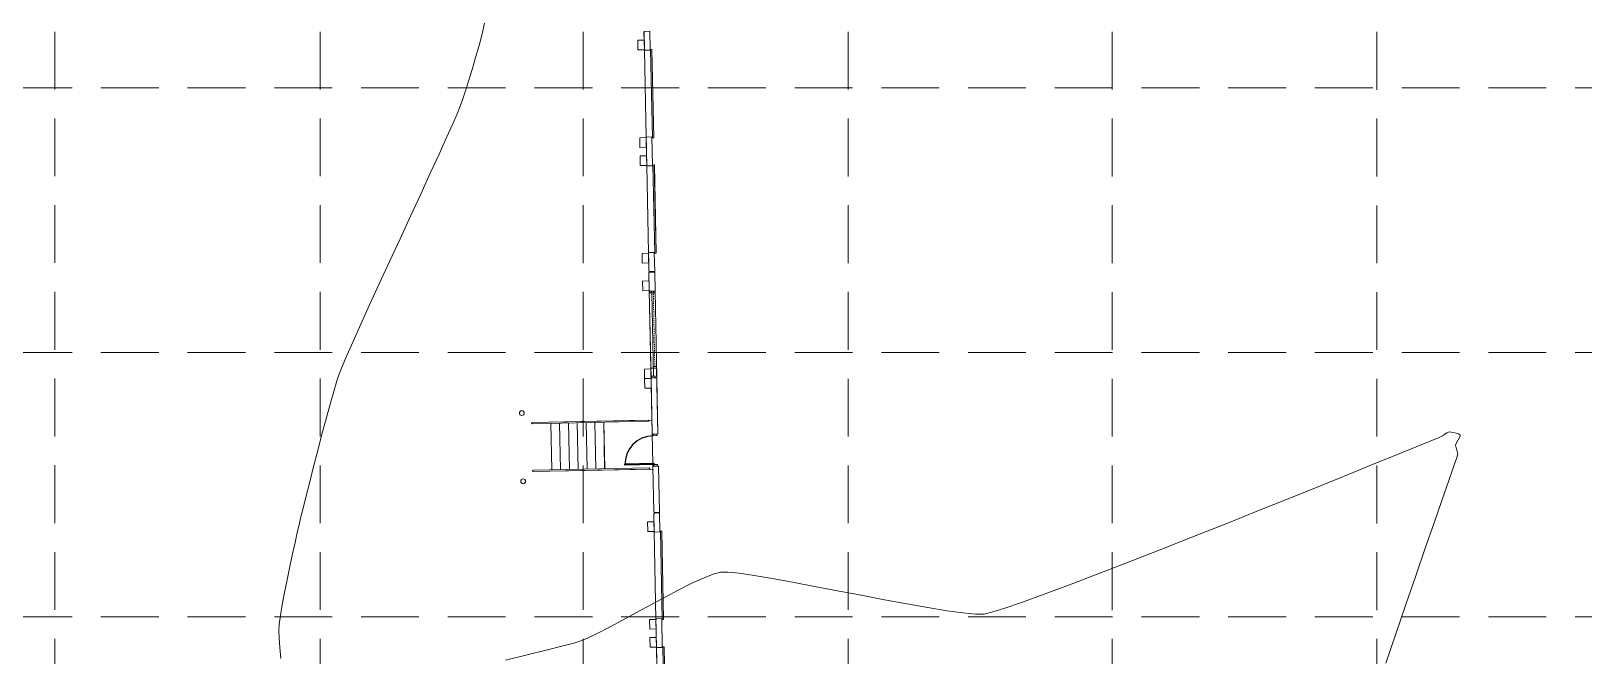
# Model space of a CAD drawing. Extents: x 2140663 to 2528301, y 336313 to 7007653.
# Drawn here: x 2527473.7 to 2527634.9, y 7006522.2 to 7006587.1 of the extents above; entities that cross this region are included whole.
import ezdxf

# ---------------------------------------------------------------- set-up
doc = ezdxf.new("R2010")
doc.units = 0
doc.header["$MEASUREMENT"] = 0
doc.linetypes.add('HIDDEN', pattern=[0.375, 0.25, -0.125])
doc.linetypes.add('xdrc002ar$0$HIDDEN2', pattern=[0.1875, 0.125, -0.0625])
for name, color, linetype in [('1 EXISTING CONTOURS', 43, 'Continuous'), ('GRID', 254, 'HIDDEN'), ('xdrc002ar$0$BASE1$0$ADO', 8, 'Continuous'), ('xdrc002ar$0$BASE1$0$AFL', 1, 'Continuous'), ('xdrc002ar$0$BASE1$0$AFLHR', 7, 'Continuous'), ('xdrc002ar$0$BASE1$0$AFLST', 1, 'Continuous'), ('xdrc002ar$0$BASE1$0$awa', 7, 'Continuous'), ('xdrc002ar$0$WINDOWS', 8, 'Continuous'), ('xdrc002ar$0$XR3$0$BASE1$0$ADO', 3, 'Continuous'), ('xdrc002ar$0$XR3$0$BASE1$0$AFL', 1, 'Continuous'), ('xdrc002ar$0$XR3$0$BASE1$0$AFLHR', 2, 'Continuous'), ('xdrc002ar$0$XR3$0$BASE1$0$AFLST', 2, 'Continuous'), ('xdrc002ar$0$XR3$0$BASE1$0$awa', 4, 'Continuous'), ('xdrc002ar$0$XR3$0$WINDOWS', 2, 'Continuous')]:
    doc.layers.add(name, color=color, linetype=linetype)

# ---------------------------------------------------------------- blocks, each defined once
blk = doc.blocks.new('xdrc002ar$0$XR3$0$A$C228123AE')
at = {"layer": 'xdrc002ar$0$XR3$0$BASE1$0$ADO', "lineweight": 0}
for points in [[(22.61683327611536, 15.75429074559361), (22.61683327611536, 17.50429074559361), (132.6168332761154, 17.50429074559361), (132.6168332761154, 15.75429074559361)], [(166.6168332761154, 15.75429074559361), (166.6168332761154, 17.50429074559361), (276.6168332761154, 17.50429074559361), (276.6168332761154, 15.75429074559361)]]:
    blk.add_lwpolyline(points, close=True, dxfattribs=at)
at = {"layer": 'xdrc002ar$0$XR3$0$BASE1$0$AFL', "lineweight": 0}
for p, q in [((22.86683327844366, 8.004440076649189), (132.3668332770467, 8.004440076649189)), ((166.866833277978, 8.004440076649189), (276.366833276581, 8.004440076649189))]:
    blk.add_line(p, q, dxfattribs=at)
for points in [[(10.86683327844366, 8.004440078511834), (10.86683327844366, 0.004440078511834145), (22.86683327844366, 0.004440078511834145), (22.86683327844366, 8.004440078511834)], [(132.3668332770467, 8.004440078511834), (132.3668332770467, 0.004440078511834145), (144.3668332770467, 0.004440078511834145), (144.3668332770467, 8.004440078511834)], [(154.866833277978, 8.004440077580512), (154.866833277978, 0.00444007758051157), (166.866833277978, 0.00444007758051157), (166.866833277978, 8.004440077580512)], [(276.366833276581, 8.004440077580512), (276.366833276581, 0.00444007758051157), (288.366833276581, 0.00444007758051157), (288.366833276581, 8.004440077580512)]]:
    blk.add_lwpolyline(points, close=True, dxfattribs=at)
at = {"layer": 'xdrc002ar$0$XR3$0$BASE1$0$awa', "lineweight": 0}
for p, q in [((-0.008166723418980837, 15.25444007758051), (23.61683327611536, 15.25444007664919)), ((-0.008166723418980837, 15.25444007758051), (-0.008166723418980837, 8.754440076649189)), ((0.7418332765810192, 8.004440076649189), (-0.008166723418980837, 8.754440076649189)), ((0.7418332765810192, 8.004440076649189), (22.86683327658102, 8.004440076649189)), ((23.61683327658102, 8.754440076649189), (22.86683327658102, 8.004440076649189)), ((23.61683327658102, 8.754440076649189), (23.61683327611536, 15.25444007664919)), ((131.6168332770467, 8.754440078511834), (131.616833276581, 15.25444007851183)), ((131.6168332761154, 15.25444007758051), (167.6168332756497, 15.25444007571787)), ((131.6168332770467, 8.754440078511834), (132.3668332770467, 8.004440078511834)), ((132.3668332770467, 8.004440078511834), (166.866833277978, 8.004440076649189)), ((166.866833276581, 8.004440076649189), (167.616833276581, 8.754440076649189)), ((167.616833276581, 8.754440076649189), (167.6168332756497, 15.25444007851183)), ((275.616833276581, 8.754440077580512), (275.6168332756497, 15.25444007758051)), ((275.6168332761154, 15.25444007664919), (299.241833276581, 15.25444007758051)), ((276.366833276581, 8.004440077580512), (275.616833276581, 8.754440077580512)), ((276.366833276581, 8.004440077580512), (298.491833276581, 8.004440077580512)), ((299.241833276581, 8.754440077580512), (298.491833276581, 8.004440077580512)), ((299.241833276581, 15.25444007758051), (299.241833276581, 8.754440077580512))]:
    blk.add_line(p, q, dxfattribs=at)
blk = doc.blocks.new('xdrc002ar$0$XR3$0$BASE1$0$36D')
at = {"layer": 'xdrc002ar$0$XR3$0$BASE1$0$ADO'}
blk.add_lwpolyline([(-1.75, 1.000444171950221e-11), (0, 1.000444171950221e-11), (0, -35.99999999999), (-1.75, -35.99999999999)], close=True, dxfattribs=at)
blk.add_arc((0, 1.000444171950221e-11), 36, 180, 270, dxfattribs=at)
blk = doc.blocks.new('xdrc002ar$0$XR3$0$A$C78C46FB7')
at = {"layer": 'xdrc002ar$0$XR3$0$WINDOWS', "linetype": 'Continuous', "lineweight": 0}
for p, q in [((-9.313225746154785e-10, 6.5), (1.999999999068677, 6.499999997206032)), ((-5.587935447692871e-09, 2), (1.999999994412065, 1.999999997206032)), ((1.999999994412065, 1.999999998137355), (1.999999999068677, 6.499999997206032)), ((1.999999997671694, 4.250759867951274), (105.9999999818392, 4.250759805552661)), ((107.9999999795109, 6.5), (105.9999999795109, 6.499999997206032)), ((105.9999999841675, 1.999999998137355), (105.9999999795109, 6.499999997206032)), ((107.9999999841675, 2), (105.9999999841675, 1.999999997206032))]:
    blk.add_line(p, q, dxfattribs=at)
blk = doc.blocks.new('xdrc002ar$0$BASE1$0$36D')
at = {"layer": 'xdrc002ar$0$BASE1$0$ADO'}
blk.add_lwpolyline([(-1.75, 1.000444171950221e-11), (0, 1.000444171950221e-11), (0, -35.99999999999), (-1.75, -35.99999999999)], close=True, dxfattribs=at)
blk.add_arc((0, 1.000444171950221e-11), 36, 180, 270, dxfattribs=at)

msp = doc.modelspace()

# ---------------------------------------------------------------- linework, layer by layer
at = {"layer": '1 EXISTING CONTOURS', "color": 43, "lineweight": 0, "extrusion": (0.9750684630258741, -0.2219042415375604, 0), "elevation": 909714.2037682491}
msp.add_lwpolyline([(7392770.440717712, 604.0000000000003), (7392769.307702375, 604.0000000000003)], dxfattribs=at)
at = {"layer": '1 EXISTING CONTOURS', "color": 43, "lineweight": 0, "extrusion": (0.9682475121374287, -0.2499935103951302, 0), "elevation": 695664.2111487212}
msp.add_lwpolyline([(7415973.926246688, 604.0000000000007), (7415972.683691008, 604.0000000000007)], dxfattribs=at)
at = {"layer": '1 EXISTING CONTOURS', "color": 43, "lineweight": 0, "extrusion": (0.9629533547598985, -0.2696680117415803, 0), "elevation": 544432.0444190477}
msp.add_lwpolyline([(7428606.416343115, 604), (7428605.117068539, 604)], dxfattribs=at)
at = {"layer": '1 EXISTING CONTOURS', "color": 43, "lineweight": 0, "extrusion": (0.9550243608792033, -0.2965273513982639, 0), "elevation": 336199.1436000762}
msp.add_lwpolyline([(7440936.16406517, 604.0000000000007), (7440934.911389408, 604.0000000000007)], dxfattribs=at)
at = {"layer": '1 EXISTING CONTOURS', "color": 43, "lineweight": 0, "elevation": 604}
for points in [[(2527519.835545314, 7006584.31172081), (2527519.4648986, 7006583.062835191)], [(2527519.093445974, 7006581.866499322), (2527518.740655449, 7006580.773007759)], [(2527518.740655449, 7006580.773007759), (2527518.425995035, 7006579.832655055)], [(2527517.916863556, 7006578.4744535), (2527517.45744095, 7006577.424008625)], [(2527516.033941049, 7006574.27775973), (2527515.128566536, 7006572.303020049)], [(2527515.128566536, 7006572.303020049), (2527514.133244169, 7006570.141246437)], [(2527510.901103858, 7006563.139043712), (2527509.839503987, 7006560.834456069)], [(2527506.454709433, 7006553.37769633), (2527505.970668982, 7006552.256564949)], [(2527505.101855896, 7006549.661598799), (2527504.726013987, 7006548.334077223)], [(2527504.31507154, 7006546.832770441), (2527503.883539433, 7006545.218069704)], [(2527503.883539433, 7006545.218069704), (2527503.445928545, 7006543.550366263)], [(2527617.440920935, 7006543.912602334), (2527618.909201229, 7006544.513408757)], [(2527620.646837685, 7006545.370298819), (2527620.855888874, 7006545.475847796)], [(2527621.096018346, 7006545.454270793), (2527621.474301224, 7006545.372351117)], [(2527621.835614808, 7006545.257766682), (2527622.024836398, 7006545.138195407)], [(2527613.163787012, 7006542.170182333), (2527615.504644394, 7006543.122618425)], [(2527615.504644394, 7006543.122618425), (2527617.440920935, 7006543.912602334)], [(2527621.713707156, 7006543.462895934), (2527621.774194568, 7006543.177712241)], [(2527610.481764195, 7006541.082019367), (2527613.163787012, 7006542.170182333)], [(2527620.111480196, 7006538.361614073), (2527619.29869251, 7006536.02500874)], [(2527501.674573132, 7006536.530502294), (2527501.505218004, 7006535.812998907)], [(2527590.776415925, 7006533.199394348), (2527594.173707814, 7006534.540687132)], [(2527584.353474786, 7006530.697584896), (2527587.481866446, 7006531.909451834)], [(2527544.491382875, 7006530.700680598), (2527545.259362322, 7006530.90456191)], [(2527545.259362322, 7006530.90456191), (2527546.006168267, 7006530.911208289)], [(2527538.003445851, 7006527.520842063), (2527539.493382811, 7006528.323158492)], [(2527562.263794243, 7006528.045118057), (2527564.593512402, 7006527.612866403)], [(2527499.568686858, 7006526.404976163), (2527499.444357942, 7006525.489699629)], [(2527535.072564673, 7006525.922274749), (2527536.513767563, 7006526.708376595)], [(2527536.513767563, 7006526.708376595), (2527538.003445851, 7006527.520842063)], [(2527568.726844908, 7006526.912375512), (2527570.398741602, 7006526.682925248)], [(2527616.371245272, 7006527.555578188), (2527615.329063477, 7006524.508100518)], [(2527499.444357942, 7006525.489699629), (2527499.401162914, 7006524.842506408)], [(2527499.428172321, 7006524.080877176), (2527499.501825109, 7006523.088062235)], [(2527530.756841583, 7006523.771756842), (2527531.521975635, 7006524.087277574)], [(2527531.521975635, 7006524.087277574), (2527532.528451984, 7006524.575212578)]]:
    msp.add_lwpolyline(points, dxfattribs=at)
at = {"layer": '1 EXISTING CONTOURS', "color": 43, "lineweight": 0, "extrusion": (0.944201208083351, -0.3293692132758326, 0), "elevation": 78734.26404153043}
msp.add_lwpolyline([(7448107.898035505, 604.0000000000007), (7448107.11756702, 604.0000000000007)], dxfattribs=at)
at = {"layer": '1 EXISTING CONTOURS', "color": 43, "lineweight": 0, "extrusion": (0.9266364119273528, -0.3759587212585997, 0), "elevation": -292094.1500890255}
msp.add_lwpolyline([(7442793.811907622, 604.0000000000007), (7442793.141437238, 604.0000000000007)], dxfattribs=at)
at = {"layer": '1 EXISTING CONTOURS', "color": 43, "lineweight": 0, "extrusion": (0.9122001584622448, -0.4097448851437385, 0), "elevation": -565307.4366573994}
msp.add_lwpolyline([(7427038.386756589, 604), (7427036.831094381, 604)], dxfattribs=at)
at = {"layer": '1 EXISTING CONTOURS', "color": 43, "lineweight": 0, "extrusion": (0.91016857847074, -0.4142380460128607, 0), "elevation": -601923.9623890342}
msp.add_lwpolyline([(7424158.951145547, 604.0000000000003), (7424157.05350414, 604.0000000000003)], dxfattribs=at)
at = {"layer": '1 EXISTING CONTOURS', "color": 43, "lineweight": 0, "extrusion": (0.9079908255207101, -0.4189900485336374, 0), "elevation": -640723.5191755439}
msp.add_lwpolyline([(7420904.67597654, 604.0000000000003), (7420902.155824014, 604.0000000000003)], dxfattribs=at)
at = {"layer": '1 EXISTING CONTOURS', "color": 43, "lineweight": 0, "extrusion": (0.9078728978262373, -0.4192455144573293, 0), "elevation": -642811.5222939714}
msp.add_lwpolyline([(7420721.580893889, 604), (7420718.987750103, 604)], dxfattribs=at)
at = {"layer": '1 EXISTING CONTOURS', "color": 43, "lineweight": 0, "extrusion": (0.9079632785846883, -0.4190497401762037, 0), "elevation": -641211.3785196352}
msp.add_lwpolyline([(7420857.424611103, 604), (7420854.825736851, 604)], dxfattribs=at)
at = {"layer": '1 EXISTING CONTOURS', "color": 43, "lineweight": 0, "extrusion": (0.9088260969332457, -0.4171751736777766, 0), "elevation": -625896.3306013364}
msp.add_lwpolyline([(7422159.692371422, 604.0000000000007), (7422157.283813023, 604.0000000000007)], dxfattribs=at)
at = {"layer": '1 EXISTING CONTOURS', "color": 43, "lineweight": 0, "extrusion": (0.9097319549765442, -0.4151960622339226, 0), "elevation": -609740.0059965686}
msp.add_lwpolyline([(7423502.009658663, 604.0000000000003), (7423499.797137015, 604.0000000000003)], dxfattribs=at)
at = {"layer": '1 EXISTING CONTOURS', "color": 43, "lineweight": 0, "extrusion": (0.9111772881571737, -0.4120145016216529, 0), "elevation": -583795.1303309351}
msp.add_lwpolyline([(7425585.186287196, 604.0000000000007), (7425583.23703932, 604.0000000000007)], dxfattribs=at)
at = {"layer": '1 EXISTING CONTOURS', "color": 43, "lineweight": 0, "extrusion": (0.9135885568320842, -0.4066398269051737, 0), "elevation": -540042.678366527}
msp.add_lwpolyline([(7428893.394708266, 604), (7428891.775941306, 604)], dxfattribs=at)
at = {"layer": '1 EXISTING CONTOURS', "color": 43, "lineweight": 0, "extrusion": (0.9287785213233433, -0.3706352092400614, 0), "elevation": -249381.7035895148}
msp.add_lwpolyline([(7444317.94872153, 604.0000000000007), (7444317.191981784, 604.0000000000007)], dxfattribs=at)
at = {"layer": '1 EXISTING CONTOURS', "color": 43, "lineweight": 0, "extrusion": (0.9582529217303336, -0.2859219089109463, 0), "elevation": 418663.0944180638}
msp.add_lwpolyline([(7436716.908958122, 604.0000000000003), (7436715.767980522, 604.0000000000003)], dxfattribs=at)
at = {"layer": '1 EXISTING CONTOURS', "color": 43, "lineweight": 0, "extrusion": (0.9501541654547422, -0.3117804706343909, 0), "elevation": 217014.1188055938}
msp.add_lwpolyline([(7445331.057861685, 604.0000000000003), (7445330.217179784, 604.0000000000003)], dxfattribs=at)
at = {"layer": '1 EXISTING CONTOURS', "color": 43, "lineweight": 0, "extrusion": (0.9645195725919512, -0.2640113521934997, 0), "elevation": 588019.4781703076}
msp.add_lwpolyline([(7425242.944919428, 604.0000000000007), (7425241.388386181, 604.0000000000007)], dxfattribs=at)
at = {"layer": '1 EXISTING CONTOURS', "color": 43, "lineweight": 0, "extrusion": (0.3800187871719191, -0.9249787680786968, 0), "elevation": -5520362.240193925}
msp.add_lwpolyline([(5000612.373057031, 604), (5000613.38591124, 604)], dxfattribs=at)
at = {"layer": '1 EXISTING CONTOURS', "color": 43, "lineweight": 0, "extrusion": (0.3840591632719595, -0.9233084853432478, 0), "elevation": -5498446.794399076}
msp.add_lwpolyline([(5024700.622671574, 604), (5024700.993123686, 604)], dxfattribs=at)
at = {"layer": '1 EXISTING CONTOURS', "color": 43, "lineweight": 0, "extrusion": (0.5684523637605443, -0.8227161783598583, 0), "elevation": -4327566.288677887}
msp.add_lwpolyline([(6062401.111625194, 604.0000000000003), (6062401.363674076, 604.0000000000003)], dxfattribs=at)
at = {"layer": '1 EXISTING CONTOURS', "color": 43, "lineweight": 0, "extrusion": (-0.5957213503965234, 0.8031911806548566, 0), "elevation": 4121837.863257847}
msp.add_lwpolyline([(-6204110.968236504, 604), (-6204111.281190072, 604)], dxfattribs=at)
at = {"layer": '1 EXISTING CONTOURS', "color": 43, "lineweight": 0, "extrusion": (-0.08949513513187253, -0.9959872593501023, 0), "elevation": -7204639.796061423}
msp.add_lwpolyline([(1890426.434764311, 604.0000000000007), (1890426.675861243, 604.0000000000007)], dxfattribs=at)
at = {"layer": '1 EXISTING CONTOURS', "color": 43, "lineweight": 0, "extrusion": (-0.3022956179583329, -0.9532142253256557, 0), "elevation": -7442827.614853373}
msp.add_lwpolyline([(291316.7824545545, 604.0000000000007), (291317.1615021755, 604.0000000000007)], dxfattribs=at)
at = {"layer": '1 EXISTING CONTOURS', "color": 43, "lineweight": 0, "extrusion": (0.9243752218640712, -0.3814845333742237, 0), "elevation": -336417.4810236865}
msp.add_lwpolyline([(7440924.525436937, 604), (7440924.282433757, 604)], dxfattribs=at)
at = {"layer": '1 EXISTING CONTOURS', "color": 43, "lineweight": 0, "extrusion": (0.9828386099323848, 0.184467522415676, 0), "elevation": 3776723.875698361}
msp.add_lwpolyline([(6420037.980041913, 604.0000000000003), (6420037.692901103, 604.0000000000003)], dxfattribs=at)
at = {"layer": '1 EXISTING CONTOURS', "color": 43, "lineweight": 0, "extrusion": (0.8658141933029034, -0.5003656489760692, 0), "elevation": -1317383.409739067}
msp.add_lwpolyline([(7331100.923765358, 604.0000000000007), (7331100.563116805, 604.0000000000007)], dxfattribs=at)
at = {"layer": '1 EXISTING CONTOURS', "color": 43, "lineweight": 0, "extrusion": (0.8795717664558655, -0.4757662321494753, 0), "elevation": -1110252.555643087}
msp.add_lwpolyline([(7365316.296334388, 604.0000000000007), (7365315.951497055, 604.0000000000007)], dxfattribs=at)
at = {"layer": '1 EXISTING CONTOURS', "color": 43, "lineweight": 0, "extrusion": (0.9766386226704372, -0.2148883447476657, 0), "elevation": 962948.4058210668}
msp.add_lwpolyline([(7386019.10651025, 604.0000000000007), (7386018.90398932, 604.0000000000007)], dxfattribs=at)
at = {"layer": '1 EXISTING CONTOURS', "color": 43, "lineweight": 0, "extrusion": (0.9681770120371027, -0.2502664047827993, 0), "elevation": 693568.2698883049}
msp.add_lwpolyline([(7416123.599790116, 604), (7416121.884902371, 604)], dxfattribs=at)
at = {"layer": '1 EXISTING CONTOURS', "color": 43, "lineweight": 0, "extrusion": (0.9456157175975654, -0.3252858967622816, 0), "elevation": 111029.2035627775}
msp.add_lwpolyline([(7447696.684334857, 604.0000000000007), (7447695.65060798, 604.0000000000007)], dxfattribs=at)
at = {"layer": '1 EXISTING CONTOURS', "color": 43, "lineweight": 0, "extrusion": (0.9500602007988667, 0.3120666833515188, 0), "elevation": 4587901.573092395}
msp.add_lwpolyline([(5867851.938073867, 604), (5867851.564301023, 604)], dxfattribs=at)
at = {"layer": '1 EXISTING CONTOURS', "color": 43, "lineweight": 0, "extrusion": (0.9509647642526289, -0.3092992356116357, 0), "elevation": 236560.7954704319}
msp.add_lwpolyline([(7444767.163892693, 604.0000000000007), (7444766.777807254, 604.0000000000007)], dxfattribs=at)
at = {"layer": '1 EXISTING CONTOURS', "color": 43, "lineweight": 0, "extrusion": (0.9689714868949745, -0.2471725259500787, 0), "elevation": 717253.6991325086}
msp.add_lwpolyline([(7413868.618191482, 604), (7413866.974660049, 604)], dxfattribs=at)
at = {"layer": '1 EXISTING CONTOURS', "color": 43, "lineweight": 0, "extrusion": (0.3749670182904833, -0.9270381519626603, 0), "elevation": -5547560.3305788}
msp.add_lwpolyline([(4970409.975231142, 604), (4970413.167950707, 604)], dxfattribs=at)
at = {"layer": '1 EXISTING CONTOURS', "color": 43, "lineweight": 0, "extrusion": (0.9446599752986269, -0.3280511104520114, 0), "elevation": 89238.86355855223}
msp.add_lwpolyline([(7447988.615281284, 604), (7447987.017667379, 604)], dxfattribs=at)
at = {"layer": '1 EXISTING CONTOURS', "color": 43, "lineweight": 0, "extrusion": (0.9697217602020426, -0.244212423497766, 0), "elevation": 739890.0939916265}
msp.add_lwpolyline([(7411642.128144564, 604), (7411640.618057749, 604)], dxfattribs=at)
at = {"layer": '1 EXISTING CONTOURS', "color": 43, "lineweight": 0, "extrusion": (0.3738574309111265, -0.9274861839146351, 0), "elevation": -5553504.08572637}
msp.add_lwpolyline([(4963764.633664579, 604), (4963768.055933852, 604)], dxfattribs=at)
at = {"layer": '1 EXISTING CONTOURS', "color": 43, "lineweight": 0, "extrusion": (0.9444330994397706, -0.3287036973971976, 0), "elevation": 84093.03067369107}
msp.add_lwpolyline([(7448046.895146616, 604.0000000000007), (7448044.817461888, 604.0000000000007)], dxfattribs=at)
at = {"layer": '1 EXISTING CONTOURS', "color": 43, "lineweight": 0, "extrusion": (0.9705231251408369, -0.2410080155655895, 0), "elevation": 764367.354284931}
msp.add_lwpolyline([(7409156.264388938, 604), (7409154.949838352, 604)], dxfattribs=at)
at = {"layer": '1 EXISTING CONTOURS', "color": 43, "lineweight": 0, "extrusion": (-0.3725888082445285, 0.927996540926162, 0), "elevation": 5560286.497998094}
msp.add_lwpolyline([(-4956162.377560418, 604), (-4956165.960576665, 604)], dxfattribs=at)
at = {"layer": '1 EXISTING CONTOURS', "color": 43, "lineweight": 0, "extrusion": (0.9715441100363615, -0.2368586968081481, 0), "elevation": 796020.2532851107}
msp.add_lwpolyline([(7405821.107707813, 604), (7405820.050783912, 604)], dxfattribs=at)
at = {"layer": '1 EXISTING CONTOURS', "color": 43, "lineweight": 0, "extrusion": (0.371110386068795, -0.9285887579288639, 0), "elevation": -5568172.749903303}
msp.add_lwpolyline([(4947296.970822254, 604.0000000000007), (4947300.645786505, 604.0000000000007)], dxfattribs=at)
at = {"layer": '1 EXISTING CONTOURS', "color": 43, "lineweight": 0, "extrusion": (0.9447141617557203, -0.3278950328659869, 0), "elevation": 90469.38680491364}
msp.add_lwpolyline([(7447967.620694868, 604), (7447964.834333302, 604)], dxfattribs=at)
at = {"layer": '1 EXISTING CONTOURS', "color": 43, "lineweight": 0, "extrusion": (0.9757069346517925, -0.2190798431449208, 0), "elevation": 931109.976882783}
msp.add_lwpolyline([(7390049.403381489, 604.0000000000003), (7390048.351171067, 604.0000000000003)], dxfattribs=at)
at = {"layer": '1 EXISTING CONTOURS', "color": 43, "lineweight": 0, "extrusion": (0.9751086680657298, -0.2217275027214225, 0), "elevation": 911046.9377427951}
msp.add_lwpolyline([(7392550.401244825, 604), (7392549.590682448, 604)], dxfattribs=at)
at = {"layer": '1 EXISTING CONTOURS', "color": 43, "lineweight": 0, "extrusion": (-0.3693547766604131, 0.9292884638034287, 0), "elevation": 5577512.738382794}
msp.add_lwpolyline([(-4936761.107242396, 604), (-4936764.805360932, 604)], dxfattribs=at)
at = {"layer": '1 EXISTING CONTOURS', "color": 43, "lineweight": 0, "extrusion": (0.9775095518974198, -0.2108911471572618, 0), "elevation": 993040.4649414201}
msp.add_lwpolyline([(7381980.283377784, 604.0000000000003), (7381978.943191905, 604.0000000000003)], dxfattribs=at)
at = {"layer": '1 EXISTING CONTOURS', "color": 43, "lineweight": 0, "extrusion": (0.9764990518426758, -0.2155216967044274, 0), "elevation": 958042.3279480229}
msp.add_lwpolyline([(7386605.128173348, 604.0000000000007), (7386603.899428299, 604.0000000000007)], dxfattribs=at)
at = {"layer": '1 EXISTING CONTOURS', "color": 43, "lineweight": 0, "extrusion": (-0.3645883145235453, 0.9311688144009552, 0), "elevation": 5602735.151362227}
msp.add_lwpolyline([(-4908110.298306758, 604.0000000000007), (-4908113.836386457, 604.0000000000007)], dxfattribs=at)
at = {"layer": '1 EXISTING CONTOURS', "color": 43, "lineweight": 0, "extrusion": (0.9450717874824266, -0.326862840507714, 0), "elevation": 98605.4183926289}
msp.add_lwpolyline([(7447861.56254787, 604.0000000000007), (7447858.547576989, 604.0000000000007)], dxfattribs=at)
at = {"layer": '1 EXISTING CONTOURS', "color": 43, "lineweight": 0, "extrusion": (0.9788059410465386, -0.204789965017821, 0), "elevation": 1039065.21398774}
msp.add_lwpolyline([(7375641.393385417, 604.0000000000003), (7375640.006821106, 604.0000000000003)], dxfattribs=at)
at = {"layer": '1 EXISTING CONTOURS', "color": 43, "lineweight": 0, "extrusion": (0.9805059316599782, -0.1964894856718758, 0), "elevation": 1101519.499332725}
msp.add_lwpolyline([(7366571.578538363, 604.0000000000007), (7366570.210604738, 604.0000000000007)], dxfattribs=at)
at = {"layer": '1 EXISTING CONTOURS', "color": 43, "lineweight": 0, "extrusion": (-0.4469893446383764, 0.8945392812949887, 0), "elevation": 5137831.62029002}
msp.add_lwpolyline([(-5392828.492890585, 604.0000000000007), (-5392829.997356804, 604.0000000000007)], dxfattribs=at)
at = {"layer": '1 EXISTING CONTOURS', "color": 43, "lineweight": 0, "extrusion": (-0.4179951864769015, 0.9084492413350019, 0), "elevation": 5308576.129809612}
msp.add_lwpolyline([(-5224839.577715181, 604.0000000000007), (-5224840.900202527, 604.0000000000007)], dxfattribs=at)
at = {"layer": '1 EXISTING CONTOURS', "color": 43, "lineweight": 0, "extrusion": (0.3658742556096211, -0.9306642945133898, 0), "elevation": -5595964.492230406}
msp.add_lwpolyline([(4915803.531479875, 604), (4915804.615441519, 604)], dxfattribs=at)
at = {"layer": '1 EXISTING CONTOURS', "color": 43, "lineweight": 0, "extrusion": (-0.1004056001355092, -0.9949465892506131, 0), "elevation": -7224903.806205111}
msp.add_lwpolyline([(1811278.337003262, 604), (1811279.529148043, 604)], dxfattribs=at)
at = {"layer": '1 EXISTING CONTOURS', "color": 43, "lineweight": 0, "extrusion": (-0.1438158756898602, -0.9896044633587496, 0), "elevation": -7297195.556745525}
msp.add_lwpolyline([(1493621.621509706, 604.0000000000007), (1493623.197468642, 604.0000000000007)], dxfattribs=at)
at = {"layer": '1 EXISTING CONTOURS', "color": 43, "lineweight": 0, "extrusion": (-0.1659444386195035, -0.9861351039747333, 0), "elevation": -7328818.405794298}
msp.add_lwpolyline([(1329809.769964775, 604.0000000000007), (1329811.663389698, 604.0000000000007)], dxfattribs=at)
at = {"layer": '1 EXISTING CONTOURS', "color": 43, "lineweight": 0, "extrusion": (-0.1784003311796538, -0.9839579878404312, 0), "elevation": -7345047.274691191}
msp.add_lwpolyline([(1237036.304135075, 604.0000000000007), (1237038.44742856, 604.0000000000007)], dxfattribs=at)
at = {"layer": '1 EXISTING CONTOURS', "color": 43, "lineweight": 0, "extrusion": (-0.1854237592307452, -0.9826586536090438, 0), "elevation": -7353695.535320157}
msp.add_lwpolyline([(1184544.453229708, 604.0000000000007), (1184546.778340133, 604.0000000000007)], dxfattribs=at)
at = {"layer": '1 EXISTING CONTOURS', "color": 43, "lineweight": 0, "extrusion": (0.3506046580703321, -0.936523557493022, 0), "elevation": -5675598.186138132}
msp.add_lwpolyline([(4823658.70466185, 604.0000000000007), (4823661.487111673, 604.0000000000007)], dxfattribs=at)
at = {"layer": '1 EXISTING CONTOURS', "color": 43, "lineweight": 0, "extrusion": (0.3567703250397453, -0.934192129688018, 0), "elevation": -5643678.742746739}
msp.add_lwpolyline([(4860968.541495353, 604.0000000000007), (4860971.644517038, 604.0000000000007)], dxfattribs=at)
at = {"layer": '1 EXISTING CONTOURS', "color": 43, "lineweight": 0, "extrusion": (0.9455608619574587, -0.325445320037434, 0), "elevation": 109773.51201622}
msp.add_lwpolyline([(7447702.313419329, 604), (7447699.153652973, 604)], dxfattribs=at)
at = {"layer": '1 EXISTING CONTOURS', "color": 43, "lineweight": 0, "extrusion": (0.982810091376082, -0.1846194038808963, 0), "elevation": 1190511.332782893}
msp.add_lwpolyline([(7352712.740322095, 604.0000000000007), (7352711.455930074, 604.0000000000007)], dxfattribs=at)
at = {"layer": '1 EXISTING CONTOURS', "color": 43, "lineweight": 0, "extrusion": (0.4641672284270233, -0.8857475848425306, 0), "elevation": -5032814.538985081}
msp.add_lwpolyline([(5490962.834513857, 604.0000000000007), (5490964.462493353, 604.0000000000007)], dxfattribs=at)
at = {"layer": '1 EXISTING CONTOURS', "color": 43, "lineweight": 0, "extrusion": (-0.1888324698204547, -0.9820093168302974, 0), "elevation": -7357761.641603233}
msp.add_lwpolyline([(1159022.312820486, 604.0000000000007), (1159024.751504262, 604.0000000000007)], dxfattribs=at)
at = {"layer": '1 EXISTING CONTOURS', "color": 43, "lineweight": 0, "extrusion": (-0.1894091855967523, -0.9818982434099651, 0), "elevation": -7358441.084697564}
msp.add_lwpolyline([(1154703.231259991, 604), (1154705.715195254, 604)], dxfattribs=at)
at = {"layer": '1 EXISTING CONTOURS', "color": 43, "lineweight": 0, "extrusion": (-0.1873591261832395, -0.9822914831331142, 0), "elevation": -7356014.682170998}
msp.add_lwpolyline([(1170063.451849685, 604.0000000000007), (1170065.912702059, 604.0000000000007)], dxfattribs=at)
at = {"layer": '1 EXISTING CONTOURS', "color": 43, "lineweight": 0, "extrusion": (0.3414903963894175, -0.9398852638347931, 0), "elevation": -5722189.092864255}
msp.add_lwpolyline([(4768293.953937279, 604), (4768296.347235543, 604)], dxfattribs=at)
at = {"layer": '1 EXISTING CONTOURS', "color": 43, "lineweight": 0, "extrusion": (0.9860705560448411, -0.1663275638654581, 0), "elevation": 1326914.436999455}
msp.add_lwpolyline([(7329323.370170828, 604), (7329322.23402839, 604)], dxfattribs=at)
at = {"layer": '1 EXISTING CONTOURS', "color": 43, "lineweight": 0, "extrusion": (-0.1737819016794369, -0.9847841644993479, 0), "elevation": -7339162.422956451}
msp.add_lwpolyline([(1271497.893706836, 604.0000000000007), (1271500.103635916, 604.0000000000007)], dxfattribs=at)
at = {"layer": '1 EXISTING CONTOURS', "color": 43, "lineweight": 0, "extrusion": (-0.1596234345322783, -0.9871779774428316, 0), "elevation": -7320148.267452992}
msp.add_lwpolyline([(1376752.311269951, 604.0000000000003), (1376754.29371829, 604.0000000000003)], dxfattribs=at)
at = {"layer": '1 EXISTING CONTOURS', "color": 43, "lineweight": 0, "extrusion": (-0.09276231424527336, -0.9956882810678557, 0), "elevation": -7210779.788783025}
msp.add_lwpolyline([(1866730.595671616, 604), (1866731.922296874, 604)], dxfattribs=at)
at = {"layer": '1 EXISTING CONTOURS', "color": 43, "lineweight": 0, "extrusion": (0.003012071424043143, -0.9999954637025793, 0), "elevation": -6998881.54962709}
msp.add_lwpolyline([(2548664.412262519, 604.0000000000007), (2548665.316321543, 604.0000000000007)], dxfattribs=at)
at = {"layer": '1 EXISTING CONTOURS', "color": 43, "lineweight": 0, "extrusion": (0.2221163697503166, -0.9750201630166121, 0), "elevation": -6270089.415777383}
msp.add_lwpolyline([(4020698.516239107, 604.0000000000007), (4020699.336449037, 604.0000000000007)], dxfattribs=at)
at = {"layer": '1 EXISTING CONTOURS', "color": 43, "lineweight": 0, "extrusion": (-0.2981899809518384, 0.9545065401870971, 0), "elevation": 5934078.530893493}
msp.add_lwpolyline([(-4501861.440021697, 604.0000000000007), (-4501862.850563603, 604.0000000000007)], dxfattribs=at)
at = {"layer": '1 EXISTING CONTOURS', "color": 43, "lineweight": 0, "extrusion": (0.3266428966776551, -0.9451478286755097, 0), "elevation": -5796589.592538947}
msp.add_lwpolyline([(4677564.134436305, 604), (4677566.070224835, 604)], dxfattribs=at)
at = {"layer": '1 EXISTING CONTOURS', "color": 43, "lineweight": 0, "extrusion": (0.9993717919807605, 0.03544039211356965, 0), "elevation": 2774225.593542377}
msp.add_lwpolyline([(6912547.71756932, 604), (6912546.955461326, 604)], dxfattribs=at)
at = {"layer": '1 EXISTING CONTOURS', "color": 43, "lineweight": 0, "extrusion": (0.4613781266922231, -0.8872035979469284, 0), "elevation": -5050065.58910134}
msp.add_lwpolyline([(5475093.136305099, 604), (5475094.488420807, 604)], dxfattribs=at)
at = {"layer": '1 EXISTING CONTOURS', "color": 43, "lineweight": 0, "extrusion": (0.473723114666131, -0.8806738389614058, 0), "elevation": -4973112.294749089}
msp.add_lwpolyline([(5545085.771669982, 604.0000000000003), (5545087.298354108, 604.0000000000003)], dxfattribs=at)
at = {"layer": '1 EXISTING CONTOURS', "color": 43, "lineweight": 0, "extrusion": (0.9944231489574854, 0.1054637417195085, 0), "elevation": 3252338.154904571}
msp.add_lwpolyline([(6700889.197817504, 604.0000000000003), (6700888.060066596, 604.0000000000003)], dxfattribs=at)
at = {"layer": '1 EXISTING CONTOURS', "color": 43, "lineweight": 0, "extrusion": (0.2443574397844699, -0.9696852281137314, 0), "elevation": -6176501.606634667}
msp.add_lwpolyline([(4163001.720033636, 604), (4163003.41112629, 604)], dxfattribs=at)
at = {"layer": '1 EXISTING CONTOURS', "color": 43, "lineweight": 0, "extrusion": (0.2570613034062204, -0.966395098441158, 0), "elevation": -6121339.855585922}
msp.add_lwpolyline([(4243697.429155986, 604.0000000000003), (4243698.69703384, 604.0000000000003)], dxfattribs=at)
at = {"layer": '1 EXISTING CONTOURS', "color": 43, "lineweight": 0, "extrusion": (0.2867676565254045, -0.9580001624065247, 0), "elevation": -5987436.83931289}
msp.add_lwpolyline([(4430618.506938986, 604.0000000000007), (4430619.277957971, 604.0000000000007)], dxfattribs=at)
at = {"layer": '1 EXISTING CONTOURS', "color": 43, "lineweight": 0, "extrusion": (0.9470269714146079, -0.3211540368939423, 0), "elevation": 143546.2596112979}
msp.add_lwpolyline([(7447121.551692407, 604.0000000000007), (7447118.3537447, 604.0000000000007)], dxfattribs=at)
at = {"layer": '1 EXISTING CONTOURS', "color": 43, "lineweight": 0, "extrusion": (-0.2311950027141506, 0.972907431732333, 0), "elevation": 6232346.455244265}
msp.add_lwpolyline([(-4078918.655871998, 604.0000000000007), (-4078920.971309942, 604.0000000000007)], dxfattribs=at)
at = {"layer": '1 EXISTING CONTOURS', "color": 43, "lineweight": 0, "extrusion": (0.2367434737349353, -0.9715721937375091, 0), "elevation": -6208967.180255216}
msp.add_lwpolyline([(4114421.609765016, 604), (4114423.650072664, 604)], dxfattribs=at)
at = {"layer": 'GRID', "color": 253, "linetype": 'HIDDEN', "lineweight": 0, "ltscale": 24}
for p, q in [((2527585.894514162, 7006031.98171064), (2527585.894514162, 7007624.562990395)), ((2527613.351986231, 7006031.977393753), (2527613.351986231, 7007624.562990395)), ((2527476.162591924, 7006031.998962794), (2527476.168752994, 7007623.471191216)), ((2527503.695680559, 7006031.994634018), (2527503.666313902, 7007623.464716725)), ((2527530.983350792, 7006031.990343825), (2527531.038154987, 7007623.461265043)), ((2527558.44858376, 7006031.986025713), (2527558.615889325, 7007623.424882863)), ((2527228.947377252, 7006581.179051737), (2528272.331315909, 7006581.179051737)), ((2527228.947377252, 7006553.721579668), (2528272.331315909, 7006553.721579668)), ((2527228.947377252, 7006526.2641076), (2528272.331315909, 7006526.2641076))]:
    msp.add_line(p, q, dxfattribs=at)
at = {"layer": 'xdrc002ar$0$BASE1$0$ADO', "lineweight": 0}
for points in [[(2527537.992601577, 7006585.1593025), (2527538.13840481, 7006585.162262491), (2527538.324461328, 7006575.997487822), (2527538.178658095, 7006575.994527831)], [(2527538.236166473, 7006573.161779297), (2527538.381969707, 7006573.164739287), (2527538.568026225, 7006563.999964618), (2527538.422222991, 7006563.997004627)], [(2527539.193514066, 7006526.004742485), (2527539.3393173, 7006526.007702475), (2527539.153260782, 7006535.172477145), (2527539.007457548, 7006535.169517155)], [(2527539.437078963, 7006514.007219282), (2527539.582882196, 7006514.010179272), (2527539.396825678, 7006523.174953941), (2527539.251022445, 7006523.171993951)]]:
    msp.add_lwpolyline(points, close=True, dxfattribs=at)
at = {"layer": 'xdrc002ar$0$BASE1$0$ADO', "color": 7, "lineweight": 0}
for points in [[(2527538.656213925, 7006545.247793265), (2527538.260462295, 7006545.239759006), (2527538.263845141, 7006545.07312674), (2527538.659596771, 7006545.081160999)], [(2527538.720487998, 7006542.08178022), (2527538.324736368, 7006542.073745961), (2527538.328119214, 7006541.907113695), (2527538.723870845, 7006541.915147954)]]:
    msp.add_lwpolyline(points, close=True, dxfattribs=at)
at = {"layer": 'xdrc002ar$0$BASE1$0$AFL', "color": 7, "lineweight": 0}
for p, q in [((2527537.347336841, 7006585.125365192), (2527537.532547647, 7006576.00224859)), ((2527537.590901737, 7006573.127841989), (2527537.776112543, 7006564.004725386)), ((2527537.167163988, 7006561.115933851), (2527537.83369305, 7006561.129465235)), ((2527537.187461064, 7006560.116140258), (2527537.167163988, 7006561.115933851)), ((2527537.83369305, 7006561.129465235), (2527537.853990126, 7006560.129671643)), ((2527537.853990126, 7006560.129671643), (2527537.187461064, 7006560.116140258)), ((2527537.352374806, 7006551.992817315), (2527538.018903867, 7006552.006348699)), ((2527537.372671882, 7006550.993023722), (2527537.352374806, 7006551.992817315)), ((2527538.039200943, 7006551.006555106), (2527537.372671882, 7006550.993023722)), ((2527538.018903867, 7006552.006348699), (2527538.039200943, 7006551.006555106)), ((2527538.547403619, 7006526.012463245), (2527538.362192812, 7006535.135579847)), ((2527538.790968515, 7006514.014940041), (2527538.605757709, 7006523.138056643))]:
    msp.add_line(p, q, dxfattribs=at)
for points in [[(2527537.327039766, 7006586.125158792), (2527536.660510699, 7006586.111627409), (2527536.680807774, 7006585.111833809), (2527537.347336841, 7006585.125365192)], [(2527537.532547648, 7006576.00224859), (2527536.866018581, 7006575.988717207), (2527536.886315655, 7006574.988923606), (2527537.552844722, 7006575.00245499)], [(2527537.570604662, 7006574.127635589), (2527536.904075596, 7006574.114104206), (2527536.92437267, 7006573.114310605), (2527537.590901737, 7006573.127841989)], [(2527537.776112543, 7006564.004725386), (2527537.109583477, 7006563.991194003), (2527537.129880551, 7006562.991400403), (2527537.796409618, 7006563.004931786)], [(2527538.362192812, 7006535.135579847), (2527537.695663746, 7006535.122048464), (2527537.675366671, 7006536.121842064), (2527538.341895738, 7006536.135373447)], [(2527538.567700694, 7006525.012669644), (2527537.901171627, 7006524.999138261), (2527537.880874552, 7006525.998931861), (2527538.547403619, 7006526.012463245)], [(2527538.605757709, 7006523.138056643), (2527537.939228642, 7006523.12452526), (2527537.918931567, 7006524.12431886), (2527538.585460634, 7006524.137850244)]]:
    msp.add_lwpolyline(points, close=True, dxfattribs=at)
at = {"layer": 'xdrc002ar$0$BASE1$0$AFLHR', "color": 7, "lineweight": 0}
for p, q in [((2527525.712613447, 7006546.443655024), (2527537.481273551, 7006546.682573726)), ((2527525.715150581, 7006546.318680825), (2527537.73667577, 7006546.562733008)), ((2527527.628884499, 7006546.482557753), (2527538.126717226, 7006546.695677049)), ((2527525.813253114, 7006541.486345125), (2527537.834781256, 7006541.730397368)), ((2527525.815790249, 7006541.361370926), (2527537.584450353, 7006541.600289627)), ((2527527.732061302, 7006541.400273655), (2527538.229894029, 7006541.613392951))]:
    msp.add_line(p, q, dxfattribs=at)
for centre, start, end in [((2527525.713882014, 7006546.381167925), 91.16301711377088, 271.1630171137709), ((2527537.735407203, 7006546.625220108), 271.1630171137709, 91.16301711377088), ((2527525.814521681, 7006541.423858026), 91.16301711377088, 271.1630171137709), ((2527537.83604687, 7006541.667910209), 271.1630171137709, 91.16301711377088)]:
    msp.add_arc(centre, 0.06249997500000001, start, end, dxfattribs=at)
at = {"layer": 'xdrc002ar$0$BASE1$0$AFLST', "color": 7, "lineweight": 0}
for p, q in [((2527527.631421635, 7006546.357583554), (2527527.729524168, 7006541.525247854)), ((2527528.547899094, 7006546.376189207), (2527528.646001628, 7006541.543853507)), ((2527529.464376555, 7006546.394794859), (2527529.562479088, 7006541.56245916)), ((2527530.380854015, 7006546.413400512), (2527530.478956548, 7006541.581064813)), ((2527531.297331475, 7006546.432006165), (2527531.395434009, 7006541.599670466)), ((2527532.213808936, 7006546.450611818), (2527532.311911469, 7006541.618276118)), ((2527533.130286395, 7006546.469217471), (2527533.228388928, 7006541.636881771)), ((2527538.217631212, 7006542.217434914), (2527538.155048561, 7006545.300131826)), ((2527538.225242616, 7006541.842512317), (2527538.220591202, 7006542.071631681))]:
    msp.add_line(p, q, dxfattribs=at)
for centre in [(2527524.627341581, 7006547.421828281), (2527524.771112535, 7006540.339956996)]:
    msp.add_circle(centre, 0.2499999000000001, dxfattribs=at)
at = {"layer": 'xdrc002ar$0$BASE1$0$awa', "lineweight": 0}
for p, q in [((2527537.309914109, 7006586.968734642), (2527537.371132642, 7006587.03249031)), ((2527537.309914109, 7006586.968734642), (2527537.347336841, 7006585.125365192)), ((2527537.912687509, 7006587.043484558), (2527537.371132642, 7006587.03249031)), ((2527537.912687509, 7006587.043484558), (2527537.952647375, 7006585.075140908)), ((2527537.411092508, 7006585.064146659), (2527537.347336841, 7006585.125365192)), ((2527537.411092508, 7006585.064146659), (2527537.952647375, 7006585.075140908)), ((2527537.59376618, 7006576.066004257), (2527537.532547648, 7006576.00224859)), ((2527537.532547648, 7006576.00224859), (2527537.590901737, 7006573.127841989)), ((2527537.59376618, 7006576.066004257), (2527538.135321047, 7006576.076998506)), ((2527538.135321047, 7006576.076998506), (2527538.196212271, 7006573.077617705)), ((2527537.590901737, 7006573.127841989), (2527537.654657404, 7006573.066623456)), ((2527537.654657404, 7006573.066623456), (2527538.196212271, 7006573.077617705)), ((2527537.776112543, 7006564.004725386), (2527537.837331077, 7006564.068481053)), ((2527537.776112543, 7006564.004725386), (2527537.813535275, 7006562.161355936)), ((2527537.837331077, 7006564.068481053), (2527538.378885943, 7006564.079475302)), ((2527538.378885943, 7006564.079475302), (2527538.418845809, 7006562.111131651)), ((2527537.877290942, 7006562.100137402), (2527537.813535275, 7006562.161355936)), ((2527538.418845809, 7006562.111131651), (2527537.877290942, 7006562.100137402)), ((2527538.385988614, 7006537.042704965), (2527538.324770081, 7006536.978949297)), ((2527538.362192812, 7006535.135579847), (2527538.324770081, 7006536.978949297)), ((2527538.927543481, 7006537.053699213), (2527538.385988614, 7006537.042704965)), ((2527538.967503347, 7006535.085355563), (2527538.927543481, 7006537.053699213)), ((2527538.362192812, 7006535.135579847), (2527538.42594848, 7006535.074361314)), ((2527538.42594848, 7006535.074361314), (2527538.967503347, 7006535.085355563)), ((2527538.547403619, 7006526.012463245), (2527538.608622152, 7006526.076218911)), ((2527538.605757709, 7006523.138056643), (2527538.547403619, 7006526.012463245)), ((2527538.608622152, 7006526.076218911), (2527539.150177019, 7006526.08721316)), ((2527539.211068243, 7006523.08783236), (2527539.150177019, 7006526.08721316)), ((2527538.669513376, 7006523.076838111), (2527538.605757709, 7006523.138056643)), ((2527538.669513376, 7006523.076838111), (2527539.211068243, 7006523.08783236))]:
    msp.add_line(p, q, dxfattribs=at)
at = {"layer": 'xdrc002ar$0$BASE1$0$awa', "color": 7, "lineweight": 0}
for p, q in [((2527537.877785924, 7006562.036796747), (2527537.816567392, 7006561.973041079)), ((2527537.853990126, 7006560.129671643), (2527537.816567392, 7006561.973041079)), ((2527538.419340787, 7006562.047790996), (2527537.877785924, 7006562.036796747)), ((2527538.459300655, 7006560.07944736), (2527538.419340787, 7006562.047790996)), ((2527537.853990126, 7006560.129671643), (2527537.917745793, 7006560.068453111)), ((2527537.917745793, 7006560.068453111), (2527538.459300655, 7006560.07944736)), ((2527538.018903867, 7006552.006348699), (2527538.0801224, 7006552.070104365)), ((2527538.155048561, 7006545.300131825), (2527538.018903867, 7006552.006348699)), ((2527538.0801224, 7006552.070104365), (2527538.621677263, 7006552.081098615)), ((2527538.760359091, 7006545.249907543), (2527538.621677263, 7006552.081098615)), ((2527538.155048561, 7006545.300131826), (2527538.218804228, 7006545.238913294)), ((2527538.218804228, 7006545.238913294), (2527538.760359091, 7006545.249907543)), ((2527538.225242616, 7006541.842512317), (2527538.286461147, 7006541.906267984)), ((2527538.320188588, 7006537.165662552), (2527538.225242616, 7006541.842512317)), ((2527538.286461147, 7006541.906267984), (2527538.828016011, 7006541.917262233)), ((2527538.925499117, 7006537.115438269), (2527538.828016012, 7006541.917262233)), ((2527538.320188588, 7006537.165662552), (2527538.383944254, 7006537.104444019)), ((2527538.925499117, 7006537.115438269), (2527538.383944254, 7006537.104444019))]:
    msp.add_line(p, q, dxfattribs=at)
at = {"layer": 'xdrc002ar$0$WINDOWS', "color": 7, "linetype": 'Continuous', "lineweight": 0}
for p, q in [((2527538.018903867, 7006552.006348699), (2527537.853990126, 7006560.129671643)), ((2527538.084416288, 7006560.071836327), (2527538.087799134, 7006559.905204061)), ((2527538.087799134, 7006559.905204061), (2527538.462721732, 7006559.912815465)), ((2527538.459338886, 7006560.07944773), (2527538.462721732, 7006559.912815465)), ((2527538.243410049, 7006552.240119848), (2527538.618332647, 7006552.247731253)), ((2527538.246792895, 7006552.073487584), (2527538.243410049, 7006552.240119848)), ((2527538.621715493, 7006552.081098988), (2527538.618332647, 7006552.247731253))]:
    msp.add_line(p, q, dxfattribs=at)
at = {"layer": 'xdrc002ar$0$WINDOWS', "color": 7, "linetype": 'xdrc002ar$0$HIDDEN2', "lineweight": 0}
msp.add_line((2527538.430934657, 7006552.243926836), (2527538.275323737, 7006559.909011048), dxfattribs=at)
at = {"layer": 'xdrc002ar$0$XR3$0$BASE1$0$ADO', "color": 7, "lineweight": 0}
for points in [[(2527538.654053847, 7006545.24774789), (2527538.258302215, 7006545.239713743), (2527538.261685013, 7006545.073081477), (2527538.657436646, 7006545.081115624)], [(2527538.718327024, 7006542.081734828), (2527538.322575391, 7006542.07370068), (2527538.32595819, 7006541.907068414), (2527538.721709822, 7006541.915102561)]]:
    msp.add_lwpolyline(points, close=True, dxfattribs=at)
at = {"layer": 'xdrc002ar$0$XR3$0$BASE1$0$AFL', "color": 7, "lineweight": 0}
for points in [[(2527537.851834267, 7006560.129626496), (2527537.185305201, 7006560.116095301), (2527537.165008409, 7006561.1158889), (2527537.831537475, 7006561.129420095)], [(2527538.057339291, 7006550.006716308), (2527537.390810225, 7006549.993185113), (2527537.370513432, 7006550.992978712), (2527538.037042498, 7006551.006509907)]]:
    msp.add_lwpolyline(points, close=True, dxfattribs=at)
at = {"layer": 'xdrc002ar$0$XR3$0$BASE1$0$AFLHR', "color": 7, "lineweight": 0}
for p, q in [((2527525.710453707, 7006546.44361332), (2527537.479113879, 7006546.682528685)), ((2527525.712990806, 7006546.31863912), (2527537.734516065, 7006546.562687895)), ((2527527.626724772, 7006546.482515505), (2527538.124557559, 7006546.695631826)), ((2527525.81109197, 7006541.486303392), (2527537.832620181, 7006541.730352228)), ((2527525.813629068, 7006541.361329192), (2527537.582289241, 7006541.600244557)), ((2527527.729900133, 7006541.400231379), (2527538.227732921, 7006541.613347698))]:
    msp.add_line(p, q, dxfattribs=at)
for centre, start, end in [((2527525.711722257, 7006546.381126219), 91.1630006841799, 271.1630006841799), ((2527537.733247515, 7006546.625174996), 271.1630006841799, 91.1630006841799), ((2527525.812360519, 7006541.423816293), 91.1630006841799, 271.1630006841799), ((2527537.833885777, 7006541.667865068), 271.1630006841799, 91.1630006841799)]:
    msp.add_arc(centre, 0.062499975, start, end, dxfattribs=at)
at = {"layer": 'xdrc002ar$0$XR3$0$BASE1$0$AFLST', "color": 7, "lineweight": 0}
for p, q in [((2527527.629261871, 7006546.357541305), (2527527.727363035, 7006541.525205579)), ((2527528.545739337, 7006546.376146699), (2527528.6438405, 7006541.543810971)), ((2527529.462216802, 7006546.394752092), (2527529.560317966, 7006541.562416364)), ((2527530.378694267, 7006546.413357485), (2527530.476795431, 7006541.581021757)), ((2527531.295171733, 7006546.431962878), (2527531.393272896, 7006541.59962715)), ((2527532.211649199, 7006546.450568271), (2527532.309750362, 7006541.618232543)), ((2527533.128126664, 7006546.469173663), (2527533.226227827, 7006541.636837937)), ((2527538.215470275, 7006542.217389664), (2527538.152888498, 7006545.300086595)), ((2527538.223081572, 7006541.842467065), (2527538.218430224, 7006542.071586431))]:
    msp.add_line(p, q, dxfattribs=at)
for centre in [(2527524.625182119, 7006547.421786884), (2527524.768951065, 7006540.33991556)]:
    msp.add_circle(centre, 0.2499999, dxfattribs=at)
at = {"layer": 'xdrc002ar$0$XR3$0$BASE1$0$awa', "color": 7, "lineweight": 0}
for p, q in [((2527537.875630606, 7006562.036751593), (2527537.814412056, 7006561.972995944)), ((2527537.851834267, 7006560.129626496), (2527537.814412056, 7006561.972995944)), ((2527538.417185473, 7006562.04774569), (2527537.875630606, 7006562.036751593)), ((2527538.457144783, 7006560.079402042), (2527538.417185473, 7006562.04774569)), ((2527537.851834267, 7006560.129626496), (2527537.915589917, 7006560.068407946)), ((2527537.915589917, 7006560.068407946), (2527538.457144783, 7006560.079402042)), ((2527538.037042498, 7006551.006509907), (2527538.098261049, 7006551.070265557)), ((2527538.152888499, 7006545.300086593), (2527538.037042498, 7006551.006509907)), ((2527538.098261049, 7006551.070265557), (2527538.639815915, 7006551.081259652)), ((2527538.758199014, 7006545.249862139), (2527538.639815914, 7006551.081259652)), ((2527538.152888498, 7006545.300086595), (2527538.216644148, 7006545.238868044)), ((2527538.216644148, 7006545.238868044), (2527538.758199014, 7006545.249862139)), ((2527538.223081572, 7006541.842467065), (2527538.284300122, 7006541.906222715)), ((2527538.318026219, 7006537.165617273), (2527538.223081572, 7006541.842467065)), ((2527538.284300122, 7006541.906222715), (2527538.825854989, 7006541.91721681)), ((2527538.923336734, 7006537.115392819), (2527538.825854989, 7006541.91721681)), ((2527538.318026218, 7006537.165617273), (2527538.381781868, 7006537.104398724)), ((2527538.923336734, 7006537.115392819), (2527538.381781868, 7006537.104398724))]:
    msp.add_line(p, q, dxfattribs=at)
at = {"layer": 'xdrc002ar$0$XR3$0$WINDOWS', "color": 7, "linetype": 'Continuous', "lineweight": 0}
for p, q in [((2527538.037042498, 7006551.006509907), (2527537.851834267, 7006560.129626496)), ((2527538.639815915, 7006551.081259652), (2527538.457144784, 7006560.079402042))]:
    msp.add_line(p, q, dxfattribs=at)

# ---------------------------------------------------------------- block references
at = {"layer": 'xdrc002ar$0$BASE1$0$ADO', "color": 7, "lineweight": 0, "xscale": 0.08333330060098763, "yscale": 0.08333330060098731, "zscale": 0.08333330000000001, "rotation": 271.1630170373276}
msp.add_blockref('xdrc002ar$0$BASE1$0$36D', (2527538.324736368, 7006542.07374596), dxfattribs=at)
at = {"layer": 'xdrc002ar$0$XR3$0$BASE1$0$ADO', "color": 7, "lineweight": 0, "xscale": 0.0833333000000012, "yscale": 0.08333329999999961, "zscale": 0.08333330000000001, "rotation": 271.16300068418}
msp.add_blockref('xdrc002ar$0$XR3$0$BASE1$0$36D', (2527538.322575391, 7006542.07370068), dxfattribs=at)
at = {"layer": 'xdrc002ar$0$XR3$0$BASE1$0$awa', "color": 7, "linetype": 'Continuous', "lineweight": 0, "yscale": 0.08333329999999961, "zscale": 0.08333330000000001}
for name, p, xscale, rotation in [('xdrc002ar$0$XR3$0$A$C228123AE', (2527536.639612122, 7006587.016957628), 0.0833333000000012, 271.16300068418), ('xdrc002ar$0$XR3$0$A$C78C46FB7', (2527538.639815914, 7006551.081259652), 0.08333330000000119, 91.1630006841798), ('xdrc002ar$0$XR3$0$A$C228123AE', (2527538.160577528, 7006512.096179782), -0.0833333000000012, 271.16300068418)]:
    msp.add_blockref(name, p, dxfattribs=dict(at, xscale=xscale, rotation=rotation))

doc.saveas('drawing.dxf')
